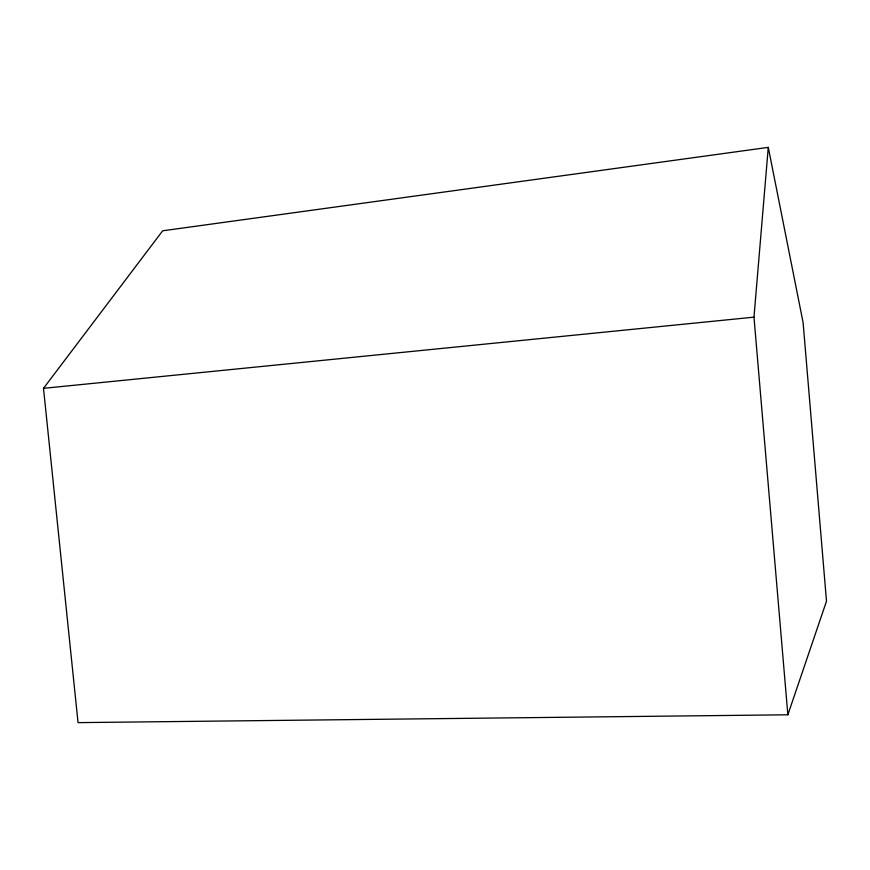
<?xml version="1.0" encoding="UTF-8"?>
<svg xmlns="http://www.w3.org/2000/svg" width="870" height="870" viewBox="0 0 870 870"><rect width="100%" height="100%" fill="white"/><g stroke="black" fill="none" stroke-linecap="round" stroke-linejoin="round"><path stroke-width="1.3" d="M787.861 714.792L753.975 317.158L768.275 147.367L162.668 230.8L43.5 388.335L78.05 722.633L787.861 714.792L826.5 601.181L803.097 322.574L768.275 147.367M43.5 388.335L753.975 317.158"/></g></svg>
